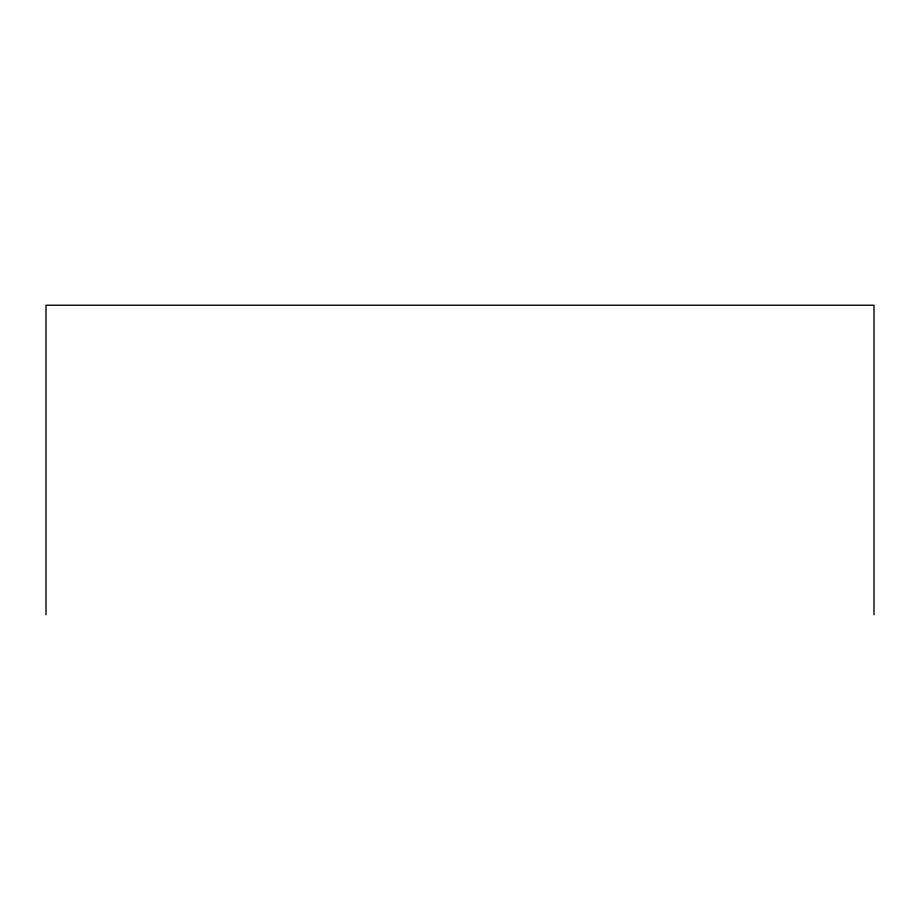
<?xml version="1.0" encoding="UTF-8"?>
<svg xmlns="http://www.w3.org/2000/svg" width="920" height="920" viewBox="0 0 920 920"><rect width="100%" height="100%" fill="white"/><g stroke="black" fill="none" stroke-linecap="round" stroke-linejoin="round"><path stroke-width="1.38" d="M874 614.767L874 305.233L46 305.233L46 614.767"/></g></svg>
